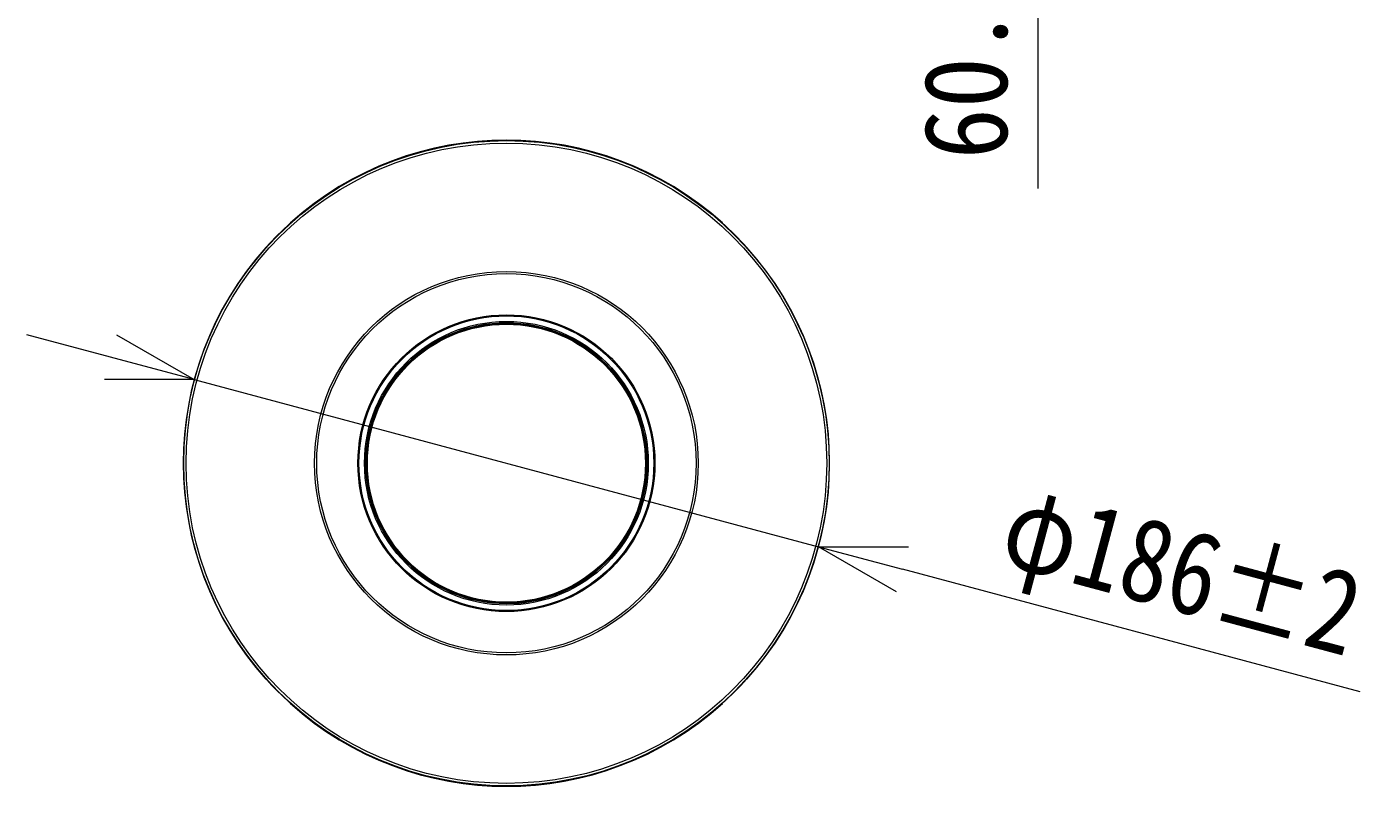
# Model space of a CAD drawing. Units: millimetres on the paper. Extents: x -62 to 64, y -59 to 59.
# Drawn here: x -13.83 to 24.62, y 7.7 to 29.61 of the extents above; entities that cross this region are included whole.
import ezdxf
from ezdxf.enums import TextEntityAlignment as Align

# ---------------------------------------------------------------- set-up
doc = ezdxf.new("R2010")
doc.units = ezdxf.units.MM
for name, color, linetype, lineweight in [('0-1_GAIKEI', 4, 'Continuous', 9), ('0-2_SUNPO', 7, 'Continuous', 9), ('0-3_0', 7, 'Continuous', 9)]:
    doc.layers.add(name, color=color, linetype=linetype, lineweight=lineweight)
doc.styles.add('ＭＳ ゴシック', font='')
doc.styles.get('ＭＳ ゴシック').set_extended_font_data('MS Gothic')

# ---------------------------------------------------------------- blocks, each defined once
blk = doc.blocks.new('_Open30')
at = {"layer": '0-3_0'}
blk.add_line((0, 0), (-1, 0), dxfattribs=at)
blk.add_lwpolyline([(-1, 0.2679), (0, 0), (-1, -0.2679)], dxfattribs=at)

msp = doc.modelspace()

# ---------------------------------------------------------------- linework, layer by layer
at = {"layer": '0-1_GAIKEI', "color": 7}
for p, q in [((-6.222, 23.951), (-6.226, 23.955)), ((6.222, 23.951), (6.226, 23.955)), ((-6.929, 23.244), (-6.933, 23.247)), ((6.929, 23.244), (6.933, 23.247)), ((-6.929, 10.799), (-6.933, 10.795)), ((6.929, 10.799), (6.933, 10.795)), ((-6.222, 10.092), (-6.226, 10.088)), ((6.222, 10.092), (6.226, 10.088))]:
    msp.add_line(p, q, dxfattribs=at)
at = {"layer": '0-1_GAIKEI'}
for p, q in [((2.554, 20.165), (2.557, 20.168)), ((3.393, 19.233), (3.397, 19.236)), ((-3.612, 18.854), (-3.616, 18.856)), ((-3.999, 17.662), (-4.004, 17.663)), ((1.445, 13.238), (1.447, 13.233)), ((0.219, 12.977), (0.219, 12.972))]:
    msp.add_line(p, q, dxfattribs=at)
at = {"layer": '0-1_GAIKEI', "color": 7}
for radius in [9.304, 5.53, 4.25]:
    msp.add_circle((0, 17.021), radius, dxfattribs=at)
at = {"layer": '0-1_GAIKEI'}
for radius in [9.234, 5.469, 4.28, 4.091, 4.055, 4.044, 4.024, 4.009]:
    msp.add_circle((0, 17.021), radius, dxfattribs=at)
at = {"layer": '0-1_GAIKEI', "color": 7}
for radius, start, end in [(9.318, 48.0758, 131.9242), (9.313, 131.9224, 138.0776), (9.313, 41.9224, 48.0776), (9.318, 138.0758, 221.9241), (9.318, 318.0758, 41.9242), (9.313, 221.9224, 228.0776), (9.313, 311.9224, 318.0776), (9.318, 228.0758, 311.9242)]:
    msp.add_arc((0, 17.021), radius, start, end, dxfattribs=at)
at = {"layer": '0-1_GAIKEI'}
for centre, radius, start, end in [((-0.87, 21.115), 0.135, 266.6089, 297.3911), ((2.649, 20.281), 0.15, 216.3322, 230.903), ((0, 17.021), 4.05, 33.097, 50.903), ((3.519, 19.315), 0.15, 213.097, 227.6679), ((0, 17.021), 4.05, 153.097, 170.903), ((-3.745, 18.922), 0.15, 333.097, 347.6676), ((-4.147, 17.685), 0.15, 336.3324, 350.903), ((3.994, 15.724), 0.15, 147.4289, 176.5711), ((-3.121, 14.211), 0.15, 27.4292, 56.5708), ((0, 17.021), 4.05, 273.097, 290.903), ((1.499, 13.098), 0.15, 96.3319, 110.903), ((0.227, 12.828), 0.15, 93.097, 107.6681)]:
    msp.add_arc(centre, radius, start, end, dxfattribs=at)
at = {"layer": '0-2_SUNPO'}
for p, q in [((15.318, 34.197), (15.318, 24.947)), ((-11.416, 20.08), (-13.83, 20.727)), ((-9.001, 19.433), (9.001, 14.61)), ((24.617, 10.425), (11.416, 13.963))]:
    msp.add_line(p, q, dxfattribs=at)

# ---------------------------------------------------------------- block references
at = {"layer": '0-2_SUNPO', "xscale": 2.5, "yscale": 2.5}
for p, rotation in [((-9.001, 19.433), 345), ((9.001, 14.61), 165)]:
    msp.add_blockref('_Open30', p, dxfattribs=dict(at, rotation=rotation))

# ---------------------------------------------------------------- texts
at = {"layer": '0-2_SUNPO', "style": 'ＭＳ ゴシック'}
for s, rotation, width, p in [('60.5', 90, 0.9, (15.156, 25.787)), ('φ186±2', 345, 0.85, (13.937, 13.455))]:
    msp.add_text(s, height=2.405, rotation=rotation, dxfattribs=dict(at, width=width)).set_placement(p, align=Align.BOTTOM_LEFT)

doc.saveas('drawing.dxf')
